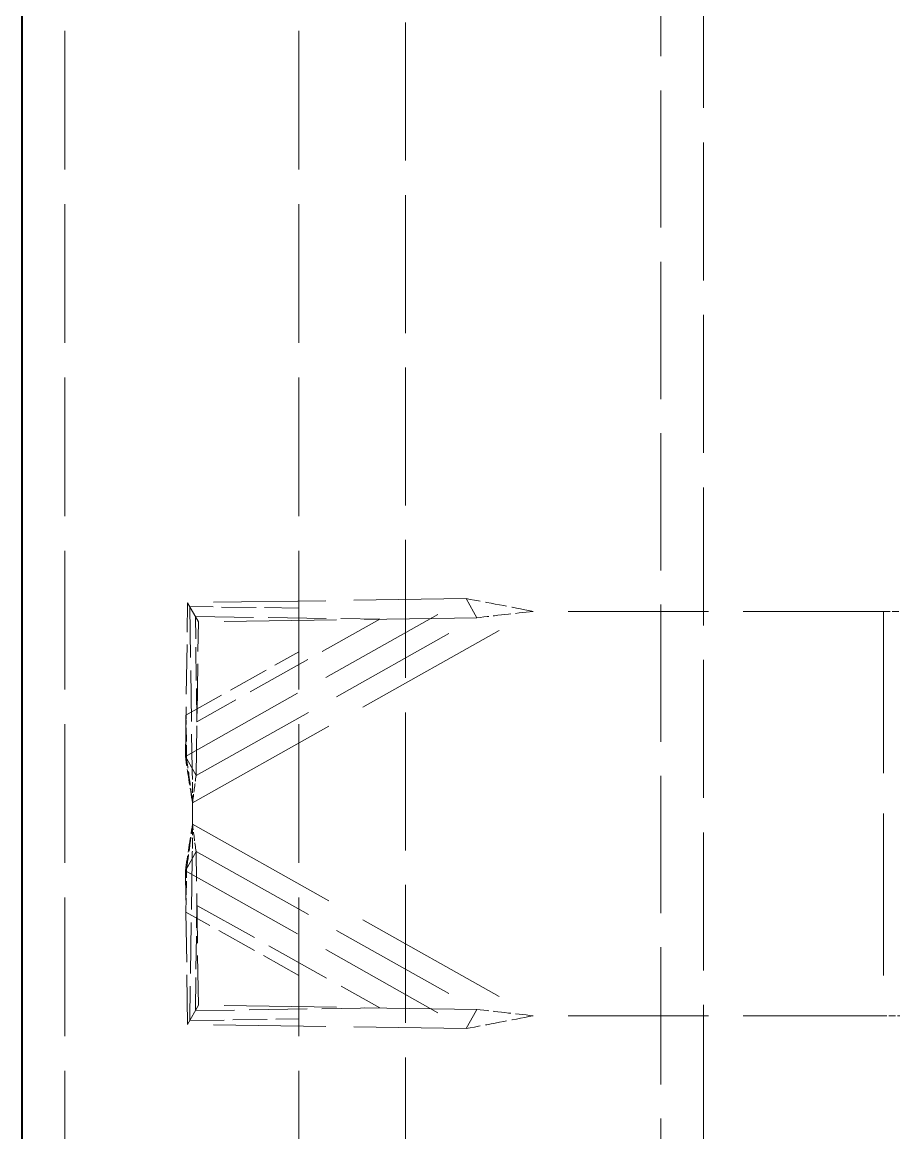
# Model space of a CAD drawing. Header units: millimetres. Extents: x 0 to 2523, y 0 to 1782.
# Drawn here: x 785.3 to 826.2, y 1021.1 to 1073.3 of the extents above; entities that cross this region are included whole.
import ezdxf

# ---------------------------------------------------------------- set-up
doc = ezdxf.new("R2010")
doc.units = ezdxf.units.MM
doc.header["$LTSCALE"] = 3
doc.linetypes.add('DASHED', pattern=[0.2067, 0.1654, -0.0413])
for name, color, linetype, lineweight in [('가려진 것(ISO)', 2, 'DASHED', 18), ('가려진 좁은 것(ISO)', 2, 'DASHED', 18), ('가시적인 것(ISO)', 3, 'Continuous', 40)]:
    doc.layers.add(name, color=color, linetype=linetype, lineweight=lineweight)

msp = doc.modelspace()

# ---------------------------------------------------------------- linework, layer by layer
at = {"layer": '가려진 것(ISO)', "ltscale": 13.134298}
for p, q in [((787.2766, 488.0669), (787.2766, 1164.0669)), ((798.2766, 488.0669), (798.2766, 1164.0669))]:
    msp.add_line(p, q, dxfattribs=at)
at = {"layer": '가려진 것(ISO)', "ltscale": 13.068692}
msp.add_line((803.2766, 1138.0669), (803.2766, 514.0669), dxfattribs=at)
at = {"layer": '가려진 것(ISO)', "ltscale": 12.984919}
msp.add_line((815.2766, 516.0669), (815.2766, 1136.0669), dxfattribs=at)
at = {"layer": '가려진 것(ISO)', "ltscale": 13.070897}
msp.add_line((817.2766, 518.0669), (817.2766, 1134.0669), dxfattribs=at)
at = {"layer": '가려진 것(ISO)', "ltscale": 4.708343}
for p, q in [((792.9385, 1038.7522), (793.0457, 1045.9763)), ((793.4444, 1037.8499), (793.5516, 1045.074)), ((793.5516, 1027.0597), (793.4444, 1034.2838)), ((793.0457, 1026.1574), (792.9385, 1033.3815))]:
    msp.add_line(p, q, dxfattribs=at)
at = {"layer": '가려진 것(ISO)', "ltscale": 10.630617}
for p, q in [((806.1226, 1046.1683), (793.0457, 1045.9763)), ((806.6285, 1045.2659), (793.5516, 1045.074)), ((806.6285, 1026.8678), (793.5516, 1027.0597)), ((806.1226, 1025.9655), (793.0457, 1026.1574))]:
    msp.add_line(p, q, dxfattribs=at)
at = {"layer": '가려진 것(ISO)', "ltscale": 2.539495}
for p, q in [((793.5516, 1045.074), (793.0457, 1045.9763)), ((793.5516, 1027.0597), (793.0457, 1026.1574))]:
    msp.add_line(p, q, dxfattribs=at)
at = {"layer": '가려진 것(ISO)', "ltscale": 1.731117}
for p, q in [((806.1226, 1046.1683), (806.4674, 1045.5532)), ((809.2769, 1045.5669), (809.2757, 1045.5669)), ((792.9385, 1038.7522), (793.2833, 1038.1371)), ((793.2769, 1036.5669), (793.2757, 1036.5669)), ((793.2769, 1035.5669), (793.2757, 1035.5669)), ((792.9385, 1033.3815), (793.2833, 1033.9966)), ((806.1226, 1025.9655), (806.4674, 1026.5806)), ((809.2769, 1026.5669), (809.2757, 1026.5669))]:
    msp.add_line(p, q, dxfattribs=at)
at = {"layer": '가려진 것(ISO)', "ltscale": 0.808278}
for p, q in [((806.4674, 1045.5532), (806.6285, 1045.2659)), ((809.2757, 1045.5669), (809.2752, 1045.5669)), ((793.2833, 1038.1371), (793.4444, 1037.8499)), ((793.2757, 1036.5669), (793.2752, 1036.5669)), ((793.2757, 1035.5669), (793.2752, 1035.5669)), ((793.2833, 1033.9966), (793.4444, 1034.2838)), ((806.4674, 1026.5806), (806.6285, 1026.8678)), ((809.2757, 1026.5669), (809.2752, 1026.5669))]:
    msp.add_line(p, q, dxfattribs=at)
at = {"layer": '가려진 것(ISO)', "ltscale": 13.266974}
for p, q in [((825.7306, 1045.5669), (809.2769, 1045.5669)), ((825.7306, 1026.5669), (809.2769, 1026.5669))]:
    msp.add_line(p, q, dxfattribs=at)
at = {"layer": '가려진 것(ISO)', "ltscale": 0.617843}
for p, q in [((825.7306, 1045.5669), (826.6978, 1045.5669)), ((826.6978, 1026.5669), (825.7306, 1026.5669))]:
    msp.add_line(p, q, dxfattribs=at)
at = {"layer": '가려진 것(ISO)', "ltscale": 0.634799}
for p, q in [((793.2752, 1035.5669), (793.2752, 1036.5669)), ((793.2769, 1035.5669), (793.2769, 1036.5669))]:
    msp.add_line(p, q, dxfattribs=at)
at = {"layer": '가려진 것(ISO)', "ltscale": 2.048363}
for points in [[(809.2769, 1045.5669), (808.2216, 1045.7743), (807.1663, 1045.9816), (806.1226, 1046.1683)], [(809.2769, 1026.5669), (808.2216, 1026.3595), (807.1663, 1026.1521), (806.1226, 1025.9655)]]:
    msp.add_open_spline(points, degree=3, dxfattribs=at)
at = {"layer": '가려진 것(ISO)', "ltscale": 1.694032}
for points in [[(809.2752, 1045.5669), (808.391, 1045.47), (807.5068, 1045.3732), (806.6285, 1045.2659)], [(809.2752, 1026.5669), (808.391, 1026.6637), (807.5068, 1026.7606), (806.6285, 1026.8678)]]:
    msp.add_open_spline(points, degree=3, dxfattribs=at)
at = {"layer": '가려진 것(ISO)', "ltscale": 1.41808}
for points in [[(793.2769, 1036.5669), (793.1602, 1037.3022), (793.0435, 1038.0376), (792.9385, 1038.7522)], [(792.9385, 1033.3815), (793.0435, 1034.0962), (793.1602, 1034.8315), (793.2769, 1035.5669)]]:
    msp.add_open_spline(points, degree=3, dxfattribs=at)
at = {"layer": '가려진 것(ISO)', "ltscale": 0.827618}
for points in [[(793.2752, 1036.5669), (793.3296, 1036.998), (793.3841, 1037.4291), (793.4444, 1037.8499)], [(793.4444, 1034.2838), (793.3841, 1034.7046), (793.3296, 1035.1357), (793.2752, 1035.5669)]]:
    msp.add_open_spline(points, degree=3, dxfattribs=at)
at = {"layer": '가려진 좁은 것(ISO)', "ltscale": 12.197012}
for p, q in [((792.9385, 1038.7522), (806.1226, 1046.1683)), ((793.4444, 1037.8499), (806.6285, 1045.2659)), ((793.4444, 1034.2838), (806.6285, 1026.8678)), ((792.9385, 1033.3815), (806.1226, 1025.9655))]:
    msp.add_line(p, q, dxfattribs=at)
at = {"layer": '가려진 좁은 것(ISO)', "ltscale": 4.83503}
for p, q in [((793.1474, 1045.7949), (793.2592, 1038.1802)), ((793.2592, 1033.9536), (793.1474, 1026.3388))]:
    msp.add_line(p, q, dxfattribs=at)
at = {"layer": '가려진 좁은 것(ISO)', "ltscale": 3.256746}
for p, q in [((798.2766, 1045.7188), (793.1474, 1045.7949)), ((793.1474, 1026.3388), (798.2766, 1026.415))]:
    msp.add_line(p, q, dxfattribs=at)
at = {"layer": '가려진 좁은 것(ISO)', "ltscale": 14.802096}
for p, q in [((793.2752, 1036.5669), (809.2752, 1045.5669)), ((793.2769, 1036.5669), (809.2769, 1045.5669)), ((793.2752, 1035.5669), (809.2752, 1026.5669)), ((793.2769, 1035.5669), (809.2769, 1026.5669))]:
    msp.add_line(p, q, dxfattribs=at)
at = {"layer": '가려진 좁은 것(ISO)', "ltscale": 5.504544}
for p, q in [((793.4093, 1045.3279), (802.0784, 1045.1992)), ((802.0784, 1026.9346), (793.4093, 1026.8058))]:
    msp.add_line(p, q, dxfattribs=at)
at = {"layer": '가려진 좁은 것(ISO)', "ltscale": 3.142098}
for p, q in [((793.4819, 1040.3793), (793.4093, 1045.3279)), ((793.4093, 1026.8058), (793.4819, 1031.7544))]:
    msp.add_line(p, q, dxfattribs=at)
at = {"layer": '가려진 좁은 것(ISO)', "ltscale": 15.320109}
msp.add_line((825.7306, 1045.5669), (825.7306, 1026.5669), dxfattribs=at)
at = {"layer": '가려진 좁은 것(ISO)', "ltscale": 6.257158}
for p, q in [((802.0784, 1045.1992), (793.4819, 1040.3793)), ((793.4819, 1031.7544), (802.0784, 1026.9346))]:
    msp.add_line(p, q, dxfattribs=at)
at = {"layer": '가려진 좁은 것(ISO)', "ltscale": 3.86443}
for p, q in [((792.9673, 1040.694), (798.2766, 1043.6708)), ((798.2766, 1028.4629), (792.9673, 1031.4397))]:
    msp.add_line(p, q, dxfattribs=at)
at = {"layer": '가려진 좁은 것(ISO)', "ltscale": 1.299536}
for p, q in [((792.9973, 1038.6472), (792.9673, 1040.694)), ((792.9673, 1031.4397), (792.9973, 1033.4865))]:
    msp.add_line(p, q, dxfattribs=at)
at = {"layer": '가려진 좁은 것(ISO)', "ltscale": 0.634799}
for p, q in [((793.2757, 1036.5669), (793.2757, 1035.5669)), ((793.2766, 1035.5669), (793.2766, 1036.5669))]:
    msp.add_line(p, q, dxfattribs=at)
at = {"layer": '가려진 좁은 것(ISO)', "ltscale": 1.332583}
for points, knots in [([(793.2766, 1036.5669), (793.2582, 1036.7125), (793.2337, 1036.9073), (793.1439, 1037.6107), (793.0762, 1038.122), (792.9973, 1038.6472)], [0, 0, 0, 0, 0.04402814, 0.04402814, 0.18167106, 0.18167106, 0.18167106, 0.18167106]), ([(792.9973, 1033.4865), (793.0495, 1033.834), (793.0973, 1034.1787), (793.1664, 1034.7015), (793.1888, 1034.8748), (793.2331, 1035.2217), (793.2581, 1035.4201), (793.2766, 1035.5669)], [0, 0, 0, 0, 0.10541152, 0.10541152, 0.15789628, 0.15789628, 0.21002978, 0.21002978, 0.21002978, 0.21002978])]:
    msp.add_open_spline(points, degree=3, knots=knots, dxfattribs=at)
at = {"layer": '가려진 좁은 것(ISO)', "ltscale": 1.024269}
for points, knots in [([(793.2592, 1038.1802), (793.2672, 1037.9091), (793.2713, 1037.6401), (793.2745, 1037.2344), (793.275, 1037.1006), (793.2756, 1036.8331), (793.2757, 1036.6786), (793.2757, 1036.5669)], [0, 0, 0, 0, 0.08135576, 0.08135576, 0.12151499, 0.12151499, 0.16142305, 0.16142305, 0.16142305, 0.16142305]), ([(793.2757, 1035.5669), (793.2757, 1035.4555), (793.2756, 1035.3025), (793.2744, 1034.7589), (793.2712, 1034.3609), (793.2592, 1033.9536)], [0, 0, 0, 0, 0.03340806, 0.03340806, 0.13723747, 0.13723747, 0.13723747, 0.13723747])]:
    msp.add_open_spline(points, degree=3, knots=knots, dxfattribs=at)
at = {"layer": '가시적인 것(ISO)'}
msp.add_line((785.2766, 486.0669), (785.2766, 1166.0669), dxfattribs=at)

doc.saveas('drawing.dxf')
